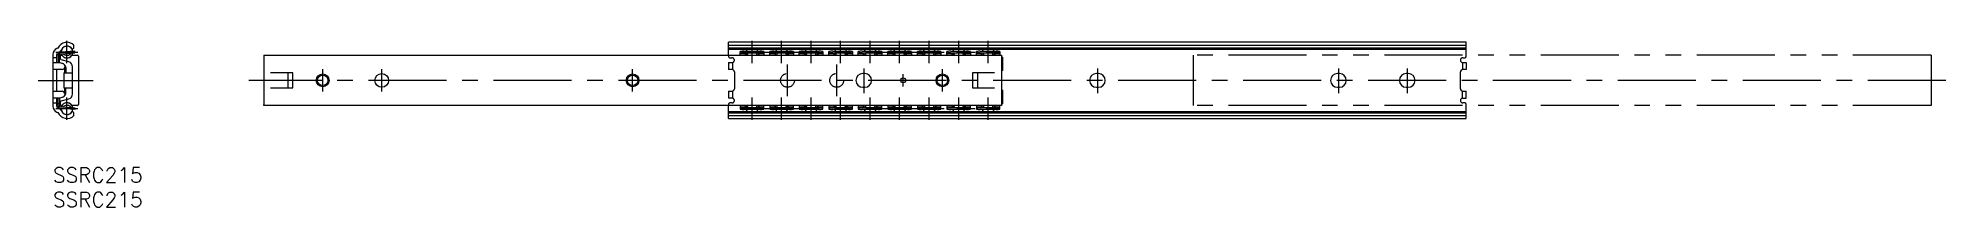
# Model space of a CAD drawing. Extents: x -3 to 385, y -8 to 26.
import ezdxf

# ---------------------------------------------------------------- set-up
doc = ezdxf.new("R2010")
doc.units = 0
doc.header["$LTSCALE"] = 0.5
for name, pattern in [('CENTER', [50.8, 31.75, -6.35, 6.35, -6.35]), ('DASHED', [19.05, 12.7, -6.35]), ('PHANTOM', [63.5, 31.75, -6.35, 6.35, -6.35, 6.35, -6.35])]:
    doc.linetypes.add(name, pattern=pattern)
for name, color, linetype in [('MSM_CENTER', 1, 'CENTER'), ('MSM_CONTINUOUS', 7, 'CONTINUOUS'), ('MSM_DASHED', 4, 'DASHED'), ('MSM_IMAGINARY', 6, 'PHANTOM'), ('MSM_NARROW', 5, 'CONTINUOUS'), ('MSM_PART_NUMBER', 7, 'CONTINUOUS')]:
    doc.layers.add(name, color=color, linetype=linetype)
doc.styles.get("Standard").update_dxf_attribs({"font": 'txt.shx', "height": 2, "bigfont": 'bigfont.shx'})

# ---------------------------------------------------------------- blocks, each defined once
blk = doc.blocks.new('*U26')
at = {"layer": 'MSM_PART_NUMBER'}
blk.add_text('SSRC215', height=3, dxfattribs=at).set_placement((0, -3))
blk = doc.blocks.new('*U27')
at = {"layer": 'MSM_PART_NUMBER'}
blk.add_text('SSRC215', height=3, dxfattribs=at).set_placement((0, -8))

msp = doc.modelspace()

# ---------------------------------------------------------------- linework, layer by layer
at = {"layer": 'MSM_CENTER'}
for p, q in [((0.6, 23.5), (5.1, 23.5)), ((2.85, 21.25), (2.85, 25.75)), ((139.9, 23.5), (192.55, 23.5)), ((142.15, 21.25), (142.15, 25.75)), ((148.15, 21.25), (148.15, 25.75)), ((154.15, 21.25), (154.15, 25.75)), ((160.15, 21.25), (160.15, 25.75)), ((166.15, 21.25), (166.15, 25.75)), ((172.15, 21.25), (172.15, 25.75)), ((178.15, 21.25), (178.15, 25.75)), ((184.15, 21.25), (184.15, 25.75)), ((190.15, 21.25), (190.15, 25.75)), ((54.85, 15.5), (54.85, 20)), ((66.85, 15.5), (66.85, 20)), ((117.85, 15.5), (117.85, 20)), ((149.35, 14.5), (149.35, 21)), ((159.35, 14.5), (159.35, 21)), ((164.85, 20.14), (164.85, 15.16)), ((180.85, 15.5), (180.85, 20)), ((212.35, 20.14), (212.35, 15.16)), ((261.35, 20.14), (261.35, 15.16)), ((275.35, 20.14), (275.35, 15.16)), ((-3, 17.75), (8.2, 17.75)), ((384.85, 17.75), (39.85, 17.75)), ((172.85, 16.5), (172.85, 19)), ((0.6, 12), (5.1, 12)), ((2.85, 9.75), (2.85, 14.25)), ((139.9, 12), (192.55, 12)), ((142.15, 9.75), (142.15, 14.25)), ((148.15, 9.75), (148.15, 14.25)), ((154.15, 9.75), (154.15, 14.25)), ((160.15, 9.75), (160.15, 14.25)), ((166.15, 9.75), (166.15, 14.25)), ((172.15, 9.75), (172.15, 14.25)), ((178.15, 9.75), (178.15, 14.25)), ((184.15, 9.75), (184.15, 14.25)), ((190.15, 9.75), (190.15, 14.25))]:
    msp.add_line(p, q, dxfattribs=at)
at = {"layer": 'MSM_CONTINUOUS'}
for p, q in [((1.02, 24.3), (0.82, 24.22)), ((1.12, 23.48), (1.31, 23.55)), ((4.43, 23.65), (1.61, 23.45)), ((1.63, 23.15), (4.45, 23.35)), ((3.89, 24.1), (4.28, 24.33)), ((4.28, 24.33), (4.28, 24.9)), ((4.45, 23.35), (4.43, 23.65)), ((287.35, 25.5), (137.35, 25.5)), ((137.35, 24.9), (137.35, 25.5)), ((137.35, 22.85), (137.35, 25.5)), ((137.35, 24.9), (287.35, 24.9)), ((137.35, 24.33), (287.35, 24.33)), ((137.35, 24.1), (287.35, 24.1)), ((139.75, 22.95), (139.75, 23.59)), ((140.55, 23.65), (143.75, 23.65)), ((140.55, 23.35), (143.75, 23.35)), ((141.27, 23.3), (140.94, 23.3)), ((143.36, 23.3), (143.03, 23.3)), ((144.55, 23.59), (144.55, 22.95)), ((145.75, 22.95), (145.75, 23.59)), ((146.55, 23.65), (149.75, 23.65)), ((146.55, 23.35), (149.75, 23.35)), ((147.27, 23.3), (146.94, 23.3)), ((149.36, 23.3), (149.03, 23.3)), ((150.55, 23.59), (150.55, 22.95)), ((151.75, 22.95), (151.75, 23.59)), ((152.55, 23.65), (155.75, 23.65)), ((152.55, 23.35), (155.75, 23.35)), ((153.27, 23.3), (152.94, 23.3)), ((155.36, 23.3), (155.03, 23.3)), ((156.55, 23.59), (156.55, 22.95)), ((157.75, 22.95), (157.75, 23.59)), ((158.55, 23.65), (161.75, 23.65)), ((158.55, 23.35), (161.75, 23.35)), ((159.27, 23.3), (158.94, 23.3)), ((161.36, 23.3), (161.03, 23.3)), ((162.55, 23.59), (162.55, 22.95)), ((163.75, 22.95), (163.75, 23.59)), ((164.55, 23.65), (167.75, 23.65)), ((164.55, 23.35), (167.75, 23.35)), ((165.27, 23.3), (164.94, 23.3)), ((167.36, 23.3), (167.03, 23.3)), ((168.55, 23.59), (168.55, 22.95)), ((169.75, 22.95), (169.75, 23.59)), ((170.55, 23.65), (173.75, 23.65)), ((170.55, 23.35), (173.75, 23.35)), ((171.27, 23.3), (170.94, 23.3)), ((173.36, 23.3), (173.03, 23.3)), ((174.55, 23.59), (174.55, 22.95)), ((175.75, 22.95), (175.75, 23.59)), ((176.55, 23.65), (179.75, 23.65)), ((176.55, 23.35), (179.75, 23.35)), ((177.27, 23.3), (176.94, 23.3)), ((179.36, 23.3), (179.03, 23.3)), ((180.55, 23.59), (180.55, 22.95)), ((181.75, 22.95), (181.75, 23.59)), ((182.55, 23.65), (185.75, 23.65)), ((182.55, 23.35), (185.75, 23.35)), ((183.27, 23.3), (182.94, 23.3)), ((185.36, 23.3), (185.03, 23.3)), ((186.55, 23.59), (186.55, 22.95)), ((187.75, 22.95), (187.75, 23.59)), ((188.55, 23.65), (191.75, 23.65)), ((188.55, 23.35), (191.75, 23.35)), ((189.27, 23.3), (188.94, 23.3)), ((191.36, 23.3), (191.03, 23.3)), ((192.55, 23.59), (192.55, 22.95)), ((287.35, 22.65), (287.35, 25.5)), ((0, 23.01), (0, 12.49)), ((0.8, 22.35), (0, 22.35)), ((0.01, 21.35), (1.4, 21.35)), ((1.9, 19.95), (0.01, 19.95)), ((0.8, 21.35), (0.8, 23.01)), ((0.8, 15.55), (0.8, 19.95)), ((1.05, 22.85), (1.06, 22.95)), ((1.05, 22.85), (1.05, 21.35)), ((1.05, 22.45), (1.35, 22.45)), ((1.35, 21.35), (1.35, 22.85)), ((1.4, 21.35), (2.03, 21.18)), ((1.55, 22.1), (1.55, 22.75)), ((1.65, 22.85), (1.74, 22.85)), ((3.26, 21.49), (1.7, 21.91)), ((2.35, 20.23), (2.35, 19.25)), ((2.35, 19.75), (2.65, 19.75)), ((2.4, 20.7), (2.4, 20.45)), ((2.65, 20.37), (2.65, 19.25)), ((3.96, 22.85), (5, 22.85)), ((4, 14.97), (4, 20.53)), ((5.2, 22.65), (5.2, 12.85)), ((42.85, 22.85), (192.85, 22.85)), ((42.85, 22.85), (42.85, 12.85)), ((140.72, 23.15), (139.75, 23.15)), ((140.7, 23.25), (140.7, 23.23)), ((144.55, 23.15), (143.59, 23.15)), ((143.6, 23.25), (143.6, 23.23)), ((146.72, 23.15), (145.75, 23.15)), ((146.7, 23.25), (146.7, 23.23)), ((150.55, 23.15), (149.59, 23.15)), ((149.6, 23.25), (149.6, 23.23)), ((152.72, 23.15), (151.75, 23.15)), ((152.7, 23.25), (152.7, 23.23)), ((156.55, 23.15), (155.59, 23.15)), ((155.6, 23.25), (155.6, 23.23)), ((158.72, 23.15), (157.75, 23.15)), ((158.7, 23.25), (158.7, 23.23)), ((162.55, 23.15), (161.59, 23.15)), ((161.6, 23.25), (161.6, 23.23)), ((164.72, 23.15), (163.75, 23.15)), ((164.7, 23.25), (164.7, 23.23)), ((168.55, 23.15), (167.59, 23.15)), ((167.6, 23.25), (167.6, 23.23)), ((170.72, 23.15), (169.75, 23.15)), ((170.7, 23.25), (170.7, 23.23)), ((174.55, 23.15), (173.59, 23.15)), ((173.6, 23.25), (173.6, 23.23)), ((176.72, 23.15), (175.75, 23.15)), ((176.7, 23.25), (176.7, 23.23)), ((180.55, 23.15), (179.59, 23.15)), ((179.6, 23.25), (179.6, 23.23)), ((182.72, 23.15), (181.75, 23.15)), ((182.7, 23.25), (182.7, 23.23)), ((186.55, 23.15), (185.59, 23.15)), ((185.6, 23.25), (185.6, 23.23)), ((188.72, 23.15), (187.75, 23.15)), ((188.7, 23.25), (188.7, 23.23)), ((192.55, 23.15), (191.59, 23.15)), ((191.6, 23.25), (191.6, 23.23)), ((192.85, 22.85), (192.85, 12.65)), ((193.15, 19.75), (192.85, 19.75)), ((193.05, 22.45), (193.15, 22.45)), ((193.15, 19.75), (193.15, 22.45)), ((286.15, 16.05), (286.15, 19.45)), ((286.55, 21.35), (287.35, 21.35)), ((286.55, 21.35), (286.55, 19.95)), ((287.35, 19.95), (286.55, 19.95)), ((286.65, 22.35), (287.05, 22.35)), ((287.35, 21.35), (287.35, 19.95)), ((0.01, 15.55), (1.9, 15.55)), ((2.2, 19.25), (2.2, 16.25)), ((2.2, 19.25), (4, 19.25)), ((2.2, 16.25), (4, 16.25)), ((2.35, 16.25), (2.35, 15.27)), ((2.65, 15.75), (2.35, 15.75)), ((2.65, 15.13), (2.65, 16.25)), ((48.75, 19.25), (44.25, 19.25)), ((44.25, 16.25), (48.75, 16.25)), ((47.75, 19.25), (47.75, 16.25)), ((48.75, 16.25), (48.75, 19.25)), ((165.05, 19.15), (164.65, 19.15)), ((164.65, 16.35), (165.05, 16.35)), ((186.95, 19.25), (186.95, 16.25)), ((191.45, 19.25), (186.95, 19.25)), ((186.95, 16.25), (191.45, 16.25)), ((187.95, 19.25), (187.95, 16.25)), ((192.85, 15.75), (193.15, 15.75)), ((193.15, 13.05), (193.15, 15.75)), ((212.55, 19.15), (212.15, 19.15)), ((212.15, 16.35), (212.55, 16.35)), ((261.55, 19.15), (261.15, 19.15)), ((261.15, 16.35), (261.55, 16.35)), ((275.55, 19.15), (275.15, 19.15)), ((275.15, 16.35), (275.55, 16.35)), ((286.55, 15.55), (287.35, 15.55)), ((286.55, 14.15), (286.55, 15.55)), ((287.35, 14.15), (287.35, 15.55)), ((0, 13.15), (0.8, 13.15)), ((1.4, 14.15), (0.01, 14.15)), ((0.8, 12.49), (0.8, 14.15)), ((1.05, 12.65), (1.05, 14.15)), ((1.05, 13.05), (1.35, 13.05)), ((1.31, 11.95), (1.12, 12.02)), ((1.35, 14.15), (1.35, 12.65)), ((2.03, 14.32), (1.4, 14.15)), ((1.55, 12.75), (1.55, 13.4)), ((4.43, 11.85), (1.61, 12.05)), ((1.63, 12.35), (4.45, 12.15)), ((1.74, 12.65), (1.65, 12.65)), ((1.7, 13.59), (3.26, 14.01)), ((2.4, 15.05), (2.4, 14.8)), ((5, 12.65), (3.96, 12.65)), ((4.45, 12.15), (4.43, 11.85)), ((42.85, 12.65), (42.85, 12.85)), ((192.85, 12.65), (42.85, 12.65)), ((137.35, 10), (137.35, 12.65)), ((139.75, 12.55), (139.75, 11.91)), ((139.75, 12.35), (140.72, 12.35)), ((143.75, 12.15), (140.55, 12.15)), ((143.75, 11.85), (140.55, 11.85)), ((140.7, 12.25), (140.7, 12.27)), ((140.94, 12.2), (141.27, 12.2)), ((143.03, 12.2), (143.36, 12.2)), ((143.59, 12.35), (144.55, 12.35)), ((143.6, 12.25), (143.6, 12.27)), ((144.55, 11.91), (144.55, 12.55)), ((145.75, 12.55), (145.75, 11.91)), ((145.75, 12.35), (146.72, 12.35)), ((149.75, 12.15), (146.55, 12.15)), ((149.75, 11.85), (146.55, 11.85)), ((146.7, 12.25), (146.7, 12.27)), ((146.94, 12.2), (147.27, 12.2)), ((149.03, 12.2), (149.36, 12.2)), ((149.59, 12.35), (150.55, 12.35)), ((149.6, 12.25), (149.6, 12.27)), ((150.55, 11.91), (150.55, 12.55)), ((151.75, 12.55), (151.75, 11.91)), ((151.75, 12.35), (152.72, 12.35)), ((155.75, 12.15), (152.55, 12.15)), ((155.75, 11.85), (152.55, 11.85)), ((152.7, 12.25), (152.7, 12.27)), ((152.94, 12.2), (153.27, 12.2)), ((155.03, 12.2), (155.36, 12.2)), ((155.59, 12.35), (156.55, 12.35)), ((155.6, 12.25), (155.6, 12.27)), ((156.55, 11.91), (156.55, 12.55)), ((157.75, 12.55), (157.75, 11.91)), ((157.75, 12.35), (158.72, 12.35)), ((161.75, 12.15), (158.55, 12.15)), ((161.75, 11.85), (158.55, 11.85)), ((158.7, 12.25), (158.7, 12.27)), ((158.94, 12.2), (159.27, 12.2)), ((161.03, 12.2), (161.36, 12.2)), ((161.59, 12.35), (162.55, 12.35)), ((161.6, 12.25), (161.6, 12.27)), ((162.55, 11.91), (162.55, 12.55)), ((163.75, 12.55), (163.75, 11.91)), ((163.75, 12.35), (164.72, 12.35)), ((167.75, 12.15), (164.55, 12.15)), ((167.75, 11.85), (164.55, 11.85)), ((164.7, 12.25), (164.7, 12.27)), ((164.94, 12.2), (165.27, 12.2)), ((167.03, 12.2), (167.36, 12.2)), ((167.59, 12.35), (168.55, 12.35)), ((167.6, 12.25), (167.6, 12.27)), ((168.55, 11.91), (168.55, 12.55)), ((169.75, 12.55), (169.75, 11.91)), ((169.75, 12.35), (170.72, 12.35)), ((173.75, 12.15), (170.55, 12.15)), ((173.75, 11.85), (170.55, 11.85)), ((170.7, 12.25), (170.7, 12.27)), ((170.94, 12.2), (171.27, 12.2)), ((173.03, 12.2), (173.36, 12.2)), ((173.59, 12.35), (174.55, 12.35)), ((173.6, 12.25), (173.6, 12.27)), ((174.55, 11.91), (174.55, 12.55)), ((175.75, 12.55), (175.75, 11.91)), ((175.75, 12.35), (176.72, 12.35)), ((179.75, 12.15), (176.55, 12.15)), ((179.75, 11.85), (176.55, 11.85)), ((176.7, 12.25), (176.7, 12.27)), ((176.94, 12.2), (177.27, 12.2)), ((179.03, 12.2), (179.36, 12.2)), ((179.59, 12.35), (180.55, 12.35)), ((179.6, 12.25), (179.6, 12.27)), ((180.55, 11.91), (180.55, 12.55)), ((181.75, 12.55), (181.75, 11.91)), ((181.75, 12.35), (182.72, 12.35)), ((185.75, 12.15), (182.55, 12.15)), ((185.75, 11.85), (182.55, 11.85)), ((182.7, 12.25), (182.7, 12.27)), ((182.94, 12.2), (183.27, 12.2)), ((185.03, 12.2), (185.36, 12.2)), ((185.59, 12.35), (186.55, 12.35)), ((185.6, 12.25), (185.6, 12.27)), ((186.55, 11.91), (186.55, 12.55)), ((187.75, 12.55), (187.75, 11.91)), ((187.75, 12.35), (188.72, 12.35)), ((191.75, 12.15), (188.55, 12.15)), ((191.75, 11.85), (188.55, 11.85)), ((188.7, 12.25), (188.7, 12.27)), ((188.94, 12.2), (189.27, 12.2)), ((191.03, 12.2), (191.36, 12.2)), ((191.59, 12.35), (192.55, 12.35)), ((191.6, 12.25), (191.6, 12.27)), ((192.55, 11.91), (192.55, 12.55)), ((193.05, 13.05), (193.15, 13.05)), ((286.55, 14.15), (287.35, 14.15)), ((287.05, 13.15), (286.65, 13.15)), ((287.35, 10), (287.35, 12.85)), ((0.82, 11.28), (1.02, 11.2)), ((4.28, 11.17), (3.89, 11.4)), ((4.28, 10.6), (4.28, 11.17)), ((137.35, 11.4), (287.35, 11.4)), ((137.35, 11.17), (287.35, 11.17)), ((137.35, 10.6), (287.35, 10.6)), ((137.35, 10), (287.35, 10))]:
    msp.add_line(p, q, dxfattribs=at)
for centre, radius in [((54.85, 17.75), 1.06), ((66.85, 17.75), 1.4), ((117.85, 17.75), 1.06), ((172.85, 17.75), 0.5), ((180.85, 17.75), 1.06)]:
    msp.add_circle(centre, radius, dxfattribs=at)
for centre, radius, start, end in [((1.3, 23.01), 1.3, 111.7, 180), ((1.3, 23.01), 0.5, 111.7, 180), ((2.85, 23.5), 2, 44.3568, 156.5216), ((1.65, 22.85), 0.6, 94, 170.8128), ((1.02, 24.3), 0.8, 291.7, 336.5216), ((2.85, 23.5), 1.19, 5.9004, 182.0996), ((2.85, 23.5), 1.19, 196.6389, 351.3611), ((2.85, 23.5), 1.2, 30, 156.5216), ((2.82, 24), 1.16, 225.0872, 322.9128), ((140.35, 20.74), 2.92, 86.0861, 101.8945), ((140.35, 20.44), 2.92, 86.0861, 101.8945), ((140.91, 22.86), 0.439, 86.842, 119.3499), ((142.33, 22.73), 1.5, 157.66, 175.4305), ((142.15, 23.5), 1.19, 149.7389, 172.7625), ((142.28, 22.73), 1.16, 150.5086, 174.0587), ((142.15, 9.56), 13.77, 86.3463, 93.6537), ((142.02, 22.73), 1.16, 5.9005, 29.508), ((142.15, 23.5), 1.19, 7.2375, 30.2611), ((143.39, 22.86), 0.44, 60.6511, 93.1574), ((141.97, 22.73), 1.51, 4.6407, 22.2946), ((143.95, 20.74), 2.92, 78.1054, 93.914), ((143.95, 20.44), 2.92, 78.1054, 93.914), ((146.35, 20.74), 2.92, 86.0861, 101.8945), ((146.35, 20.44), 2.92, 86.0861, 101.8945), ((146.91, 22.86), 0.439, 86.842, 119.3499), ((148.33, 22.73), 1.5, 157.66, 175.4305), ((148.15, 23.5), 1.19, 149.7389, 172.7625), ((148.28, 22.73), 1.16, 150.5086, 174.0587), ((148.15, 9.56), 13.77, 86.3463, 93.6537), ((148.02, 22.73), 1.16, 5.9005, 29.508), ((148.15, 23.5), 1.19, 7.2375, 30.2611), ((149.39, 22.86), 0.44, 60.6511, 93.1574), ((147.97, 22.73), 1.51, 4.6407, 22.2946), ((149.95, 20.74), 2.92, 78.1054, 93.914), ((149.95, 20.44), 2.92, 78.1054, 93.914), ((152.35, 20.74), 2.92, 86.0861, 101.8945), ((152.35, 20.44), 2.92, 86.0861, 101.8945), ((152.91, 22.86), 0.439, 86.842, 119.3499), ((154.33, 22.73), 1.5, 157.66, 175.4305), ((154.15, 23.5), 1.19, 149.7389, 172.7625), ((154.28, 22.73), 1.16, 150.5086, 174.0587), ((154.15, 9.56), 13.77, 86.3463, 93.6537), ((154.02, 22.73), 1.16, 5.9005, 29.508), ((154.15, 23.5), 1.19, 7.2375, 30.2611), ((155.39, 22.86), 0.44, 60.6511, 93.1574), ((153.97, 22.73), 1.51, 4.6407, 22.2946), ((155.95, 20.74), 2.92, 78.1054, 93.914), ((155.95, 20.44), 2.92, 78.1054, 93.914), ((158.35, 20.74), 2.92, 86.0861, 101.8945), ((158.35, 20.44), 2.92, 86.0861, 101.8945), ((158.91, 22.86), 0.439, 86.842, 119.3499), ((160.33, 22.73), 1.5, 157.66, 175.4305), ((160.15, 23.5), 1.19, 149.7389, 172.7625), ((160.28, 22.73), 1.16, 150.5086, 174.0587), ((160.15, 9.56), 13.77, 86.3463, 93.6537), ((160.02, 22.73), 1.16, 5.9005, 29.508), ((160.15, 23.5), 1.19, 7.2375, 30.2611), ((161.39, 22.86), 0.44, 60.6511, 93.1574), ((159.97, 22.73), 1.51, 4.6407, 22.2946), ((161.95, 20.74), 2.92, 78.1054, 93.914), ((161.95, 20.44), 2.92, 78.1054, 93.914), ((164.35, 20.74), 2.92, 86.0861, 101.8945), ((164.35, 20.44), 2.92, 86.0861, 101.8945), ((164.91, 22.86), 0.439, 86.842, 119.3499), ((166.33, 22.73), 1.5, 157.66, 175.4305), ((166.15, 23.5), 1.19, 149.7389, 172.7625), ((166.28, 22.73), 1.16, 150.5086, 174.0587), ((166.15, 9.56), 13.77, 86.3463, 93.6537), ((166.02, 22.73), 1.16, 5.9005, 29.508), ((166.15, 23.5), 1.19, 7.2375, 30.2611), ((167.39, 22.86), 0.44, 60.6511, 93.1574), ((165.97, 22.73), 1.51, 4.6407, 22.2946), ((167.95, 20.74), 2.92, 78.1054, 93.914), ((167.95, 20.44), 2.92, 78.1054, 93.914), ((170.35, 20.74), 2.92, 86.0861, 101.8945), ((170.35, 20.44), 2.92, 86.0861, 101.8945), ((170.91, 22.86), 0.439, 86.842, 119.3499), ((172.33, 22.73), 1.5, 157.66, 175.4305), ((172.15, 23.5), 1.19, 149.7389, 172.7625), ((172.28, 22.73), 1.16, 150.5086, 174.0587), ((172.15, 9.56), 13.77, 86.3463, 93.6537), ((172.02, 22.73), 1.16, 5.9005, 29.508), ((172.15, 23.5), 1.19, 7.2375, 30.2611), ((173.39, 22.86), 0.44, 60.6511, 93.1574), ((171.97, 22.73), 1.51, 4.6407, 22.2946), ((173.95, 20.74), 2.92, 78.1054, 93.914), ((173.95, 20.44), 2.92, 78.1054, 93.914), ((176.35, 20.74), 2.92, 86.0861, 101.8945), ((176.35, 20.44), 2.92, 86.0861, 101.8945), ((176.91, 22.86), 0.439, 86.842, 119.3499), ((178.33, 22.73), 1.5, 157.66, 175.4305), ((178.15, 23.5), 1.19, 149.7389, 172.7625), ((178.28, 22.73), 1.16, 150.5086, 174.0587), ((178.15, 9.56), 13.77, 86.3463, 93.6537), ((178.02, 22.73), 1.16, 5.9005, 29.508), ((178.15, 23.5), 1.19, 7.2375, 30.2611), ((179.39, 22.86), 0.44, 60.6511, 93.1574), ((177.97, 22.73), 1.51, 4.6407, 22.2946), ((179.95, 20.74), 2.92, 78.1054, 93.914), ((179.95, 20.44), 2.92, 78.1054, 93.914), ((182.35, 20.74), 2.92, 86.0861, 101.8945), ((182.35, 20.44), 2.92, 86.0861, 101.8945), ((182.91, 22.86), 0.439, 86.842, 119.3499), ((184.33, 22.73), 1.5, 157.66, 175.4305), ((184.15, 23.5), 1.19, 149.7389, 172.7625), ((184.28, 22.73), 1.16, 150.5086, 174.0587), ((184.15, 9.56), 13.77, 86.3463, 93.6537), ((184.02, 22.73), 1.16, 5.9005, 29.508), ((184.15, 23.5), 1.19, 7.2375, 30.2611), ((185.39, 22.86), 0.44, 60.6511, 93.1574), ((183.97, 22.73), 1.51, 4.6407, 22.2946), ((185.95, 20.74), 2.92, 78.1054, 93.914), ((185.95, 20.44), 2.92, 78.1054, 93.914), ((188.35, 20.74), 2.92, 86.0861, 101.8945), ((188.35, 20.44), 2.92, 86.0861, 101.8945), ((188.91, 22.86), 0.439, 86.842, 119.3499), ((190.33, 22.73), 1.5, 157.66, 175.4305), ((190.15, 23.5), 1.19, 149.7389, 172.7625), ((190.28, 22.73), 1.16, 150.5086, 174.0587), ((190.15, 9.56), 13.77, 86.3463, 93.6537), ((190.02, 22.73), 1.16, 5.9005, 29.508), ((190.15, 23.5), 1.19, 7.2375, 30.2611), ((191.39, 22.86), 0.44, 60.6511, 93.1574), ((189.97, 22.73), 1.51, 4.6407, 22.2946), ((191.95, 20.74), 2.92, 78.1054, 93.914), ((191.95, 20.44), 2.92, 78.1054, 93.914), ((0.01, 21.36), 0.0147, 183.7324, 206.8664), ((0.01, 21.36), 0.00517, 210.7913, 273.1132), ((0.01, 19.94), 0.0146, 153.075, 176.209), ((0.01, 19.94), 0.00516, 86.8343, 149.2599), ((1.65, 22.85), 0.3, 94, 180), ((1.65, 22.75), 0.1, 90, 180), ((1.75, 22.1), 0.2, 180, 255), ((1.74, 22.65), 0.2, 37.3832, 90), ((2.85, 23.5), 1.2, 217.3832, 322.6168), ((1.9, 20.45), 0.5, 270, 0), ((1.9, 20.7), 0.5, 0, 75), ((2.05, 20.37), 0.6, 0, 57.9792), ((3, 20.53), 1, 0, 75), ((3.96, 22.65), 0.2, 90, 142.6168), ((5, 22.65), 0.2, 0, 90), ((138.99, 22.97), 0.767, 350.9539, 358.4638), ((142.15, 23.49), 1.48, 190.1945, 205.9112), ((142.15, 23.5), 1.19, 211.2721, 213.0879), ((142.15, 23.5), 1.19, 326.9121, 328.7246), ((142.15, 23.49), 1.48, 334.0888, 349.8055), ((145.15, 22.95), 0.594, 180.4447, 190.1418), ((144.99, 22.97), 0.767, 350.9539, 358.4638), ((148.15, 23.49), 1.48, 190.1945, 205.9112), ((148.15, 23.5), 1.19, 211.2721, 213.0879), ((148.15, 23.5), 1.19, 326.9121, 328.7246), ((148.15, 23.49), 1.48, 334.0888, 349.8055), ((151.15, 22.95), 0.594, 180.4447, 190.1418), ((150.99, 22.97), 0.767, 350.9539, 358.4638), ((154.15, 23.49), 1.48, 190.1945, 205.9112), ((154.15, 23.5), 1.19, 211.2721, 213.0879), ((154.15, 23.5), 1.19, 326.9121, 328.7246), ((154.15, 23.49), 1.48, 334.0888, 349.8055), ((157.15, 22.95), 0.594, 180.4447, 190.1418), ((156.99, 22.97), 0.767, 350.9539, 358.4638), ((160.15, 23.49), 1.48, 190.1945, 205.9112), ((160.15, 23.5), 1.19, 211.2721, 213.0879), ((160.15, 23.5), 1.19, 326.9121, 328.7246), ((160.15, 23.49), 1.48, 334.0888, 349.8055), ((163.15, 22.95), 0.594, 180.4447, 190.1418), ((162.99, 22.97), 0.767, 350.9539, 358.4638), ((166.15, 23.49), 1.48, 190.1945, 205.9112), ((166.15, 23.5), 1.19, 211.2721, 213.0879), ((166.15, 23.5), 1.19, 326.9121, 328.7246), ((166.15, 23.49), 1.48, 334.0888, 349.8055), ((169.15, 22.95), 0.594, 180.4447, 190.1418), ((168.99, 22.97), 0.767, 350.9539, 358.4638), ((172.15, 23.49), 1.48, 190.1945, 205.9112), ((172.15, 23.5), 1.19, 211.2721, 213.0879), ((172.15, 23.5), 1.19, 326.9121, 328.7246), ((172.15, 23.49), 1.48, 334.0888, 349.8055), ((175.15, 22.95), 0.594, 180.4447, 190.1418), ((174.99, 22.97), 0.767, 350.9539, 358.4638), ((178.15, 23.49), 1.48, 190.1945, 205.9112), ((178.15, 23.5), 1.19, 211.2721, 213.0879), ((178.15, 23.5), 1.19, 326.9121, 328.7246), ((178.15, 23.49), 1.48, 334.0888, 349.8055), ((181.15, 22.95), 0.594, 180.4447, 190.1418), ((180.99, 22.97), 0.767, 350.9539, 358.4638), ((184.15, 23.49), 1.48, 190.1945, 205.9112), ((184.15, 23.5), 1.19, 211.2721, 213.0879), ((184.15, 23.5), 1.19, 326.9121, 328.7246), ((184.15, 23.49), 1.48, 334.0888, 349.8055), ((187.15, 22.95), 0.594, 180.4447, 190.1418), ((186.99, 22.97), 0.767, 350.9539, 358.4638), ((190.15, 23.49), 1.48, 190.1945, 205.9112), ((190.15, 23.5), 1.19, 211.2721, 213.0879), ((190.15, 23.5), 1.19, 326.9121, 328.7246), ((190.15, 23.49), 1.48, 334.0888, 349.8055), ((193.15, 22.95), 0.594, 180.4447, 190.1418), ((193.05, 22.95), 0.5, 246.4218, 270), ((286.65, 21.85), 0.5, 90, 270), ((286.65, 19.45), 0.5, 90, 180), ((287.05, 22.65), 0.3, 270, 0), ((0.01, 15.56), 0.0144, 184.0339, 207.1678), ((0.01, 15.56), 0.00519, 210.8995, 273.0062), ((1.9, 15.05), 0.5, 0, 90), ((164.65, 17.75), 1.4, 90, 270), ((165.05, 17.75), 1.4, 270, 90), ((212.15, 17.75), 1.4, 90, 270), ((212.55, 17.75), 1.4, 270, 90), ((261.15, 17.75), 1.4, 90, 270), ((261.55, 17.75), 1.4, 270, 90), ((275.15, 17.75), 1.4, 90, 270), ((275.55, 17.75), 1.4, 270, 90), ((286.65, 16.05), 0.5, 180, 270), ((0.01, 14.14), 0.0134, 151.6251, 174.7594), ((0.01, 14.14), 0.00517, 93.0875, 149.194), ((1.3, 12.49), 1.3, 180, 248.3), ((0.01, 14.14), 0.00517, 86.8999, 86.9125), ((1.3, 12.49), 0.5, 180, 248.3), ((1.65, 12.65), 0.6, 180, 266), ((1.02, 11.2), 0.8, 23.4784, 68.3), ((1.65, 12.65), 0.3, 180, 266), ((1.75, 13.4), 0.2, 105, 180), ((1.65, 12.75), 0.1, 180, 270), ((2.85, 12), 1.19, 177.9004, 354.0996), ((2.85, 12), 1.19, 8.6389, 163.3611), ((1.74, 12.85), 0.2, 270, 322.6168), ((2.85, 12), 1.2, 37.3832, 142.6168), ((2.82, 11.5), 1.16, 37.0872, 134.9128), ((1.9, 14.8), 0.5, 285, 0), ((2.05, 15.13), 0.6, 302.0208, 0), ((3, 14.97), 1, 285, 0), ((3.96, 12.85), 0.2, 217.3832, 270), ((5, 12.85), 0.2, 270, 0), ((139.16, 12.55), 0.594, 0.4447, 10.1418), ((140.35, 15.06), 2.92, 258.1054, 273.914), ((140.35, 14.76), 2.92, 258.1054, 273.914), ((142.15, 12.01), 1.48, 154.0888, 169.8055), ((140.91, 12.64), 0.44, 240.6511, 273.1574), ((142.34, 12.77), 1.51, 184.6407, 202.2946), ((142.15, 12), 1.19, 187.2375, 210.2611), ((142.28, 12.77), 1.16, 185.9005, 209.508), ((142.15, 12), 1.19, 146.9121, 148.7246), ((142.15, 25.94), 13.77, 266.3463, 273.6537), ((142.02, 12.77), 1.16, 330.5086, 354.0587), ((142.15, 12), 1.19, 31.2721, 33.0879), ((142.15, 12), 1.19, 329.7389, 352.7625), ((141.98, 12.77), 1.5, 337.66, 355.4305), ((143.39, 12.64), 0.439, 266.842, 299.3499), ((142.15, 12.01), 1.48, 10.1945, 25.9112), ((143.95, 15.06), 2.92, 266.0861, 281.8945), ((143.95, 14.76), 2.92, 266.0861, 281.8945), ((145.32, 12.53), 0.767, 170.9539, 178.4638), ((145.16, 12.55), 0.594, 0.4447, 10.1418), ((146.35, 15.06), 2.92, 258.1054, 273.914), ((146.35, 14.76), 2.92, 258.1054, 273.914), ((148.15, 12.01), 1.48, 154.0888, 169.8055), ((146.91, 12.64), 0.44, 240.6511, 273.1574), ((148.34, 12.77), 1.51, 184.6407, 202.2946), ((148.15, 12), 1.19, 187.2375, 210.2611), ((148.28, 12.77), 1.16, 185.9005, 209.508), ((148.15, 12), 1.19, 146.9121, 148.7246), ((148.15, 25.94), 13.77, 266.3463, 273.6537), ((148.02, 12.77), 1.16, 330.5086, 354.0587), ((148.15, 12), 1.19, 31.2721, 33.0879), ((148.15, 12), 1.19, 329.7389, 352.7625), ((147.98, 12.77), 1.5, 337.66, 355.4305), ((149.39, 12.64), 0.439, 266.842, 299.3499), ((148.15, 12.01), 1.48, 10.1945, 25.9112), ((149.95, 15.06), 2.92, 266.0861, 281.8945), ((149.95, 14.76), 2.92, 266.0861, 281.8945), ((151.32, 12.53), 0.767, 170.9539, 178.4638), ((151.16, 12.55), 0.594, 0.4447, 10.1418), ((152.35, 15.06), 2.92, 258.1054, 273.914), ((152.35, 14.76), 2.92, 258.1054, 273.914), ((154.15, 12.01), 1.48, 154.0888, 169.8055), ((152.91, 12.64), 0.44, 240.6511, 273.1574), ((154.34, 12.77), 1.51, 184.6407, 202.2946), ((154.15, 12), 1.19, 187.2375, 210.2611), ((154.28, 12.77), 1.16, 185.9005, 209.508), ((154.15, 12), 1.19, 146.9121, 148.7246), ((154.15, 25.94), 13.77, 266.3463, 273.6537), ((154.02, 12.77), 1.16, 330.5086, 354.0587), ((154.15, 12), 1.19, 31.2721, 33.0879), ((154.15, 12), 1.19, 329.7389, 352.7625), ((153.98, 12.77), 1.5, 337.66, 355.4305), ((155.39, 12.64), 0.439, 266.842, 299.3499), ((154.15, 12.01), 1.48, 10.1945, 25.9112), ((155.95, 15.06), 2.92, 266.0861, 281.8945), ((155.95, 14.76), 2.92, 266.0861, 281.8945), ((157.32, 12.53), 0.767, 170.9539, 178.4638), ((157.16, 12.55), 0.594, 0.4447, 10.1418), ((158.35, 15.06), 2.92, 258.1054, 273.914), ((158.35, 14.76), 2.92, 258.1054, 273.914), ((160.15, 12.01), 1.48, 154.0888, 169.8055), ((158.91, 12.64), 0.44, 240.6511, 273.1574), ((160.34, 12.77), 1.51, 184.6407, 202.2946), ((160.15, 12), 1.19, 187.2375, 210.2611), ((160.28, 12.77), 1.16, 185.9005, 209.508), ((160.15, 12), 1.19, 146.9121, 148.7246), ((160.15, 25.94), 13.77, 266.3463, 273.6537), ((160.02, 12.77), 1.16, 330.5086, 354.0587), ((160.15, 12), 1.19, 31.2721, 33.0879), ((160.15, 12), 1.19, 329.7389, 352.7625), ((159.98, 12.77), 1.5, 337.66, 355.4305), ((161.39, 12.64), 0.439, 266.842, 299.3499), ((160.15, 12.01), 1.48, 10.1945, 25.9112), ((161.95, 15.06), 2.92, 266.0861, 281.8945), ((161.95, 14.76), 2.92, 266.0861, 281.8945), ((163.32, 12.53), 0.767, 170.9539, 178.4638), ((163.16, 12.55), 0.594, 0.4447, 10.1418), ((164.35, 15.06), 2.92, 258.1054, 273.914), ((164.35, 14.76), 2.92, 258.1054, 273.914), ((166.15, 12.01), 1.48, 154.0888, 169.8055), ((164.91, 12.64), 0.44, 240.6511, 273.1574), ((166.34, 12.77), 1.51, 184.6407, 202.2946), ((166.15, 12), 1.19, 187.2375, 210.2611), ((166.28, 12.77), 1.16, 185.9005, 209.508), ((166.15, 12), 1.19, 146.9121, 148.7246), ((166.15, 25.94), 13.77, 266.3463, 273.6537), ((166.02, 12.77), 1.16, 330.5086, 354.0587), ((166.15, 12), 1.19, 31.2721, 33.0879), ((166.15, 12), 1.19, 329.7389, 352.7625), ((165.98, 12.77), 1.5, 337.66, 355.4305), ((167.39, 12.64), 0.439, 266.842, 299.3499), ((166.15, 12.01), 1.48, 10.1945, 25.9112), ((167.95, 15.06), 2.92, 266.0861, 281.8945), ((167.95, 14.76), 2.92, 266.0861, 281.8945), ((169.32, 12.53), 0.767, 170.9539, 178.4638), ((169.16, 12.55), 0.594, 0.4447, 10.1418), ((170.35, 15.06), 2.92, 258.1054, 273.914), ((170.35, 14.76), 2.92, 258.1054, 273.914), ((172.15, 12.01), 1.48, 154.0888, 169.8055), ((170.91, 12.64), 0.44, 240.6511, 273.1574), ((172.34, 12.77), 1.51, 184.6407, 202.2946), ((172.15, 12), 1.19, 187.2375, 210.2611), ((172.28, 12.77), 1.16, 185.9005, 209.508), ((172.15, 12), 1.19, 146.9121, 148.7246), ((172.15, 25.94), 13.77, 266.3463, 273.6537), ((172.02, 12.77), 1.16, 330.5086, 354.0587), ((172.15, 12), 1.19, 31.2721, 33.0879), ((172.15, 12), 1.19, 329.7389, 352.7625), ((171.98, 12.77), 1.5, 337.66, 355.4305), ((173.39, 12.64), 0.439, 266.842, 299.3499), ((172.15, 12.01), 1.48, 10.1945, 25.9112), ((173.95, 15.06), 2.92, 266.0861, 281.8945), ((173.95, 14.76), 2.92, 266.0861, 281.8945), ((175.32, 12.53), 0.767, 170.9539, 178.4638), ((175.16, 12.55), 0.594, 0.4447, 10.1418), ((176.35, 15.06), 2.92, 258.1054, 273.914), ((176.35, 14.76), 2.92, 258.1054, 273.914), ((178.15, 12.01), 1.48, 154.0888, 169.8055), ((176.91, 12.64), 0.44, 240.6511, 273.1574), ((178.34, 12.77), 1.51, 184.6407, 202.2946), ((178.15, 12), 1.19, 187.2375, 210.2611), ((178.28, 12.77), 1.16, 185.9005, 209.508), ((178.15, 12), 1.19, 146.9121, 148.7246), ((178.15, 25.94), 13.77, 266.3463, 273.6537), ((178.02, 12.77), 1.16, 330.5086, 354.0587), ((178.15, 12), 1.19, 31.2721, 33.0879), ((178.15, 12), 1.19, 329.7389, 352.7625), ((177.98, 12.77), 1.5, 337.66, 355.4305), ((179.39, 12.64), 0.439, 266.842, 299.3499), ((178.15, 12.01), 1.48, 10.1945, 25.9112), ((179.95, 15.06), 2.92, 266.0861, 281.8945), ((179.95, 14.76), 2.92, 266.0861, 281.8945), ((181.32, 12.53), 0.767, 170.9539, 178.4638), ((181.16, 12.55), 0.594, 0.4447, 10.1418), ((182.35, 15.06), 2.92, 258.1054, 273.914), ((182.35, 14.76), 2.92, 258.1054, 273.914), ((184.15, 12.01), 1.48, 154.0888, 169.8055), ((182.91, 12.64), 0.44, 240.6511, 273.1574), ((184.34, 12.77), 1.51, 184.6407, 202.2946), ((184.15, 12), 1.19, 187.2375, 210.2611), ((184.28, 12.77), 1.16, 185.9005, 209.508), ((184.15, 12), 1.19, 146.9121, 148.7246), ((184.15, 25.94), 13.77, 266.3463, 273.6537), ((184.02, 12.77), 1.16, 330.5086, 354.0587), ((184.15, 12), 1.19, 31.2721, 33.0879), ((184.15, 12), 1.19, 329.7389, 352.7625), ((183.98, 12.77), 1.5, 337.66, 355.4305), ((185.39, 12.64), 0.439, 266.842, 299.3499), ((184.15, 12.01), 1.48, 10.1945, 25.9112), ((185.95, 15.06), 2.92, 266.0861, 281.8945), ((185.95, 14.76), 2.92, 266.0861, 281.8945), ((187.32, 12.53), 0.767, 170.9539, 178.4638), ((187.16, 12.55), 0.594, 0.4447, 10.1418), ((188.35, 15.06), 2.92, 258.1054, 273.914), ((188.35, 14.76), 2.92, 258.1054, 273.914), ((190.15, 12.01), 1.48, 154.0888, 169.8055), ((188.91, 12.64), 0.44, 240.6511, 273.1574), ((190.34, 12.77), 1.51, 184.6407, 202.2946), ((190.15, 12), 1.19, 187.2375, 210.2611), ((190.28, 12.77), 1.16, 185.9005, 209.508), ((190.15, 12), 1.19, 146.9121, 148.7246), ((190.15, 25.94), 13.77, 266.3463, 273.6537), ((190.02, 12.77), 1.16, 330.5086, 354.0587), ((190.15, 12), 1.19, 31.2721, 33.0879), ((190.15, 12), 1.19, 329.7389, 352.7625), ((189.98, 12.77), 1.5, 337.66, 355.4305), ((191.39, 12.64), 0.439, 266.842, 299.3499), ((190.15, 12.01), 1.48, 10.1945, 25.9112), ((191.95, 15.06), 2.92, 266.0861, 281.8945), ((191.95, 14.76), 2.92, 266.0861, 281.8945), ((193.32, 12.53), 0.767, 170.9539, 178.4638), ((193.05, 12.55), 0.5, 90, 113.5782), ((286.65, 13.65), 0.5, 90, 270), ((287.05, 12.85), 0.3, 0, 90), ((2.85, 12), 2, 203.4784, 315.6432), ((2.85, 12), 1.2, 203.4784, 330)]:
    msp.add_arc(centre, radius, start, end, dxfattribs=at)
at = {"layer": 'MSM_DASHED'}
for p, q in [((137.35, 22.85), (137.35, 22.65)), ((137.35, 21.35), (138.15, 21.35)), ((137.35, 21.35), (137.35, 19.95)), ((138.15, 19.95), (137.35, 19.95)), ((137.65, 22.35), (138.05, 22.35)), ((138.15, 21.35), (138.15, 19.95)), ((138.55, 19.45), (138.55, 16.05)), ((137.35, 15.55), (138.15, 15.55)), ((137.35, 15.55), (137.35, 14.15)), ((138.15, 15.55), (138.15, 14.15)), ((138.15, 14.15), (137.35, 14.15)), ((137.35, 12.85), (137.35, 12.65)), ((138.05, 13.15), (137.65, 13.15))]:
    msp.add_line(p, q, dxfattribs=at)
for centre in [(149.35, 17.75), (159.35, 17.75)]:
    msp.add_circle(centre, 1.4, dxfattribs=at)
for centre, radius, start, end in [((137.65, 22.65), 0.3, 180.001, 269.9996), ((138.05, 21.85), 0.5, 270.0002, 90), ((138.05, 19.45), 0.5, 360, 89.9998), ((138.05, 16.05), 0.5, 270.0002, 0), ((137.65, 12.85), 0.3, 90, 180), ((138.05, 13.65), 0.5, 270, 89.9998)]:
    msp.add_arc(centre, radius, start, end, dxfattribs=at)
at = {"layer": 'MSM_IMAGINARY'}
for p, q in [((381.85, 22.85), (231.85, 22.85)), ((231.85, 22.85), (231.85, 12.65)), ((381.85, 22.85), (381.85, 12.65)), ((381.85, 12.65), (231.85, 12.65))]:
    msp.add_line(p, q, dxfattribs=at)
at = {"layer": 'MSM_NARROW'}
for centre in [(54.85, 17.75), (117.85, 17.75), (180.85, 17.75)]:
    msp.add_circle(centre, 1.3, dxfattribs=at)

# ---------------------------------------------------------------- block references
at = {"layer": 'MSM_CONTINUOUS'}
for name in ['*U26', '*U27']:
    msp.add_blockref(name, (0, 0), dxfattribs=at)

doc.saveas('drawing.dxf')
